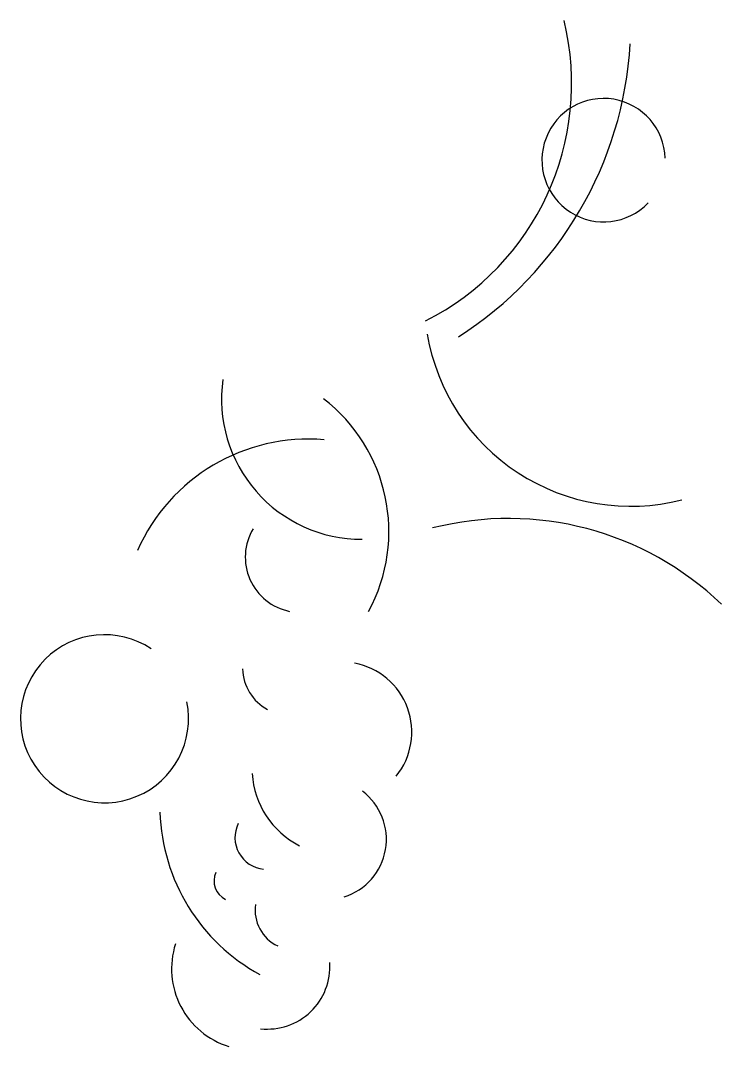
# Model space of a CAD drawing. Header units: inches. Extents: x -4097 to -3527, y -221 to 613.
import ezdxf

# ---------------------------------------------------------------- set-up
doc = ezdxf.new("R2010")
doc.units = ezdxf.units.IN
doc.header["$MEASUREMENT"] = 0

msp = doc.modelspace()

# ---------------------------------------------------------------- linework, layer by layer
for centre, radius, start, end in [((-3864.85, 561.37), 216.02, 296.69851, 13.72377), ((-3904.03, 611.26), 303.34, 302.54885, 356.67634), ((-3622.84, 499.09), 50.17, 1.82444, 316.1116), ((-3600.84, 385.43), 167.71, 189.51034, 284.33861), ((-3819.5, 304.97), 114.08, 171.97622, 270.19812), ((-3933.61, 197.19), 136.16, 331.48595, 52.48882), ((-3862.95, 120.46), 151.89, 85.12985, 156.17704), ((-3700.15, -42.04), 249.86, 46.11949, 104.2997), ((-3869.26, 176.41), 45, 149.10889, 258.5638), ((-4028.71, 45.03), 68.33, 56.20177, 11.55522), ((-3835.67, 34.21), 56.87, 320.87646, 79.51022), ((-3837.98, 4.85), 70.84, 183.60761, 242.91645), ((-3848.49, -53.02), 49, 287.43818, 52.97541), ((-3896.98, -51.64), 25.68, 153.30355, 264.84405), ((-3923.18, -86.94), 16.48, 154.57543, 244.57543), ((-3874.16, -110.56), 32.16, 172.02595, 244.83889), ((-3896.34, -156.29), 51, 263.93565, 3.44312)]:
    msp.add_arc(centre, radius, start, end)
at = {"color": 2}
for centre, radius in [((-3877.46, 86.7), 39.02), ((-3827.65, -25.92), 156.08)]:
    msp.add_arc(centre, radius, 181.8068, 241.40649, dxfattribs=at)
at = {"color": 1}
msp.add_arc((-3908.21, -158.32), 65.99, 162.09951, 252.9625, dxfattribs=at)

doc.saveas('drawing.dxf')
